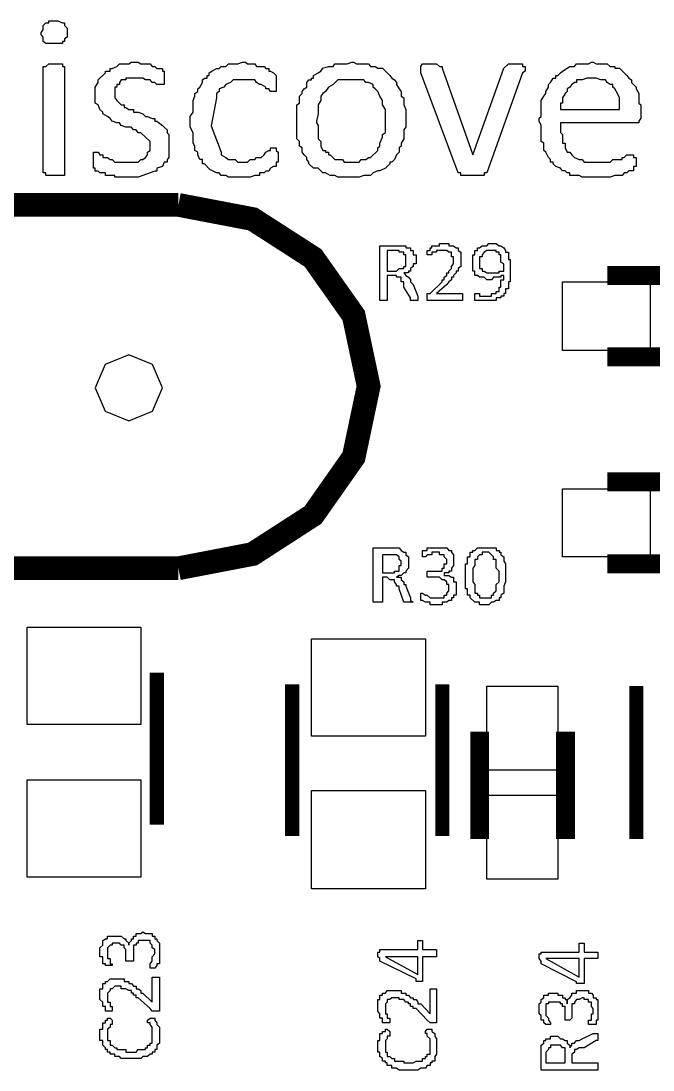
# Model space of a CAD drawing. Extents: x 0.35 to 4.98, y 3.96 to 9.44.
# Drawn here: x 2.605 to 2.944, y 7.071 to 7.633 of the extents above; entities that cross this region are included whole.
import ezdxf

# ---------------------------------------------------------------- set-up
doc = ezdxf.new("R2010")
doc.units = 0
doc.layers.get('0').update_dxf_attribs({"linetype": 'CONTINUOUS'})

msp = doc.modelspace()

# ---------------------------------------------------------------- linework, layer by layer
at = {"color": 94}
for points in [[(2.62993, 7.62701), (2.62993, 7.62463), (2.62842, 7.62364), (2.62842, 7.62224), (2.62744, 7.62224), (2.62744, 7.62125), (2.61843, 7.62125), (2.61692, 7.62224), (2.61692, 7.62463), (2.61594, 7.62608), (2.61594, 7.62701), (2.61692, 7.62847), (2.61692, 7.63086), (2.61843, 7.63226), (2.61996, 7.63226), (2.61996, 7.63325), (2.62494, 7.63325), (2.62744, 7.63226), (2.62842, 7.63226), (2.62842, 7.63086), (2.62993, 7.62939), (2.62993, 7.62701)], [(2.81142, 7.58111), (2.81142, 7.57633), (2.81044, 7.57487), (2.81044, 7.5701), (2.80892, 7.56771), (2.80892, 7.56625), (2.80794, 7.56532), (2.80794, 7.56293), (2.80642, 7.56147), (2.80544, 7.55908), (2.80393, 7.55767), (2.80294, 7.55767), (2.80294, 7.55669), (2.80046, 7.55431), (2.79742, 7.5529), (2.79644, 7.5529), (2.79394, 7.55192), (2.79243, 7.55046), (2.78896, 7.55046), (2.7864, 7.54953), (2.7749, 7.54953), (2.77344, 7.55046), (2.77094, 7.55046), (2.76844, 7.55192), (2.76693, 7.55192), (2.76443, 7.55431), (2.76193, 7.55431), (2.75944, 7.55669), (2.75944, 7.55767), (2.7584, 7.55908), (2.7584, 7.56006), (2.75694, 7.56147), (2.75592, 7.56293), (2.75592, 7.56532), (2.75444, 7.56625), (2.75444, 7.56862), (2.75293, 7.5701), (2.75293, 7.58826), (2.75444, 7.58925), (2.75444, 7.59304), (2.75592, 7.59446), (2.75592, 7.59543), (2.75694, 7.5969), (2.7584, 7.59782), (2.7584, 7.60021), (2.75944, 7.60167), (2.7609, 7.60167), (2.7609, 7.60265), (2.76193, 7.60265), (2.76193, 7.60406), (2.76443, 7.60547), (2.76594, 7.60644), (2.76693, 7.60792), (2.76992, 7.60883), (2.7724, 7.60883), (2.77344, 7.61029), (2.77994, 7.61029), (2.78244, 7.61122), (2.78342, 7.61122), (2.78494, 7.61029), (2.79144, 7.61029), (2.79243, 7.60883), (2.79492, 7.60883), (2.79644, 7.60792), (2.79893, 7.60792), (2.80294, 7.60406), (2.80393, 7.60265), (2.80544, 7.60167), (2.80642, 7.60021), (2.80642, 7.59928), (2.80794, 7.5969), (2.80892, 7.59543), (2.80892, 7.59304), (2.81044, 7.59207), (2.81044, 7.58826), (2.81142, 7.58589), (2.81142, 7.58111)], [(2.93744, 7.58203), (2.93744, 7.58111), (2.93642, 7.57964), (2.93642, 7.57872), (2.89442, 7.57872), (2.89442, 7.57346), (2.89546, 7.57249), (2.89546, 7.56771), (2.89692, 7.56771), (2.89692, 7.56532), (2.89794, 7.56293), (2.89942, 7.56293), (2.90044, 7.56147), (2.90192, 7.56006), (2.9044, 7.55908), (2.90593, 7.55908), (2.90696, 7.55767), (2.92096, 7.55767), (2.92242, 7.55908), (2.9274, 7.55908), (2.9274, 7.56006), (2.92844, 7.56006), (2.9299, 7.56147), (2.93343, 7.56147), (2.93343, 7.56006), (2.93494, 7.56006), (2.93494, 7.55528), (2.93343, 7.55528), (2.93343, 7.5529), (2.93093, 7.5529), (2.9299, 7.55192), (2.92844, 7.55192), (2.9274, 7.55046), (2.92344, 7.55046), (2.92096, 7.54953), (2.90593, 7.54953), (2.9044, 7.55046), (2.89942, 7.55046), (2.89942, 7.55192), (2.89794, 7.55192), (2.89692, 7.5529), (2.89546, 7.5529), (2.89442, 7.55431), (2.89193, 7.55528), (2.8904, 7.55669), (2.8904, 7.55767), (2.88894, 7.55767), (2.88894, 7.55908), (2.88792, 7.56006), (2.88644, 7.56293), (2.88542, 7.56386), (2.88542, 7.56771), (2.88396, 7.56868), (2.88396, 7.57725), (2.88292, 7.57964), (2.88292, 7.58111), (2.88396, 7.58203), (2.88396, 7.59065), (2.88542, 7.59304), (2.88644, 7.59446), (2.88644, 7.59543), (2.88792, 7.59782), (2.88792, 7.59928), (2.88894, 7.60021), (2.8904, 7.60265), (2.89193, 7.60265), (2.89193, 7.60406), (2.8929, 7.60406), (2.89442, 7.60547), (2.89546, 7.60644), (2.89794, 7.60792), (2.89942, 7.60883), (2.90192, 7.60883), (2.90294, 7.61029), (2.90944, 7.61029), (2.91092, 7.61122), (2.91194, 7.61122), (2.91342, 7.61029), (2.91943, 7.61029), (2.92096, 7.60883), (2.92344, 7.60883), (2.92344, 7.60792), (2.92594, 7.60792), (2.9299, 7.60406), (2.93093, 7.60265), (2.93246, 7.60167), (2.93246, 7.60021), (2.93494, 7.59782), (2.93494, 7.5969), (2.93642, 7.59446), (2.93642, 7.58925), (2.93744, 7.58826), (2.93744, 7.58203)], [(2.62842, 7.55192), (2.62842, 7.55046), (2.61843, 7.55046), (2.61843, 7.55192), (2.61692, 7.55192), (2.61692, 7.60883), (2.61843, 7.60883), (2.61996, 7.61029), (2.62744, 7.61029), (2.62744, 7.60883), (2.62842, 7.60883), (2.62842, 7.55192)], [(2.80046, 7.57964), (2.80046, 7.58589), (2.79893, 7.58826), (2.79893, 7.59065), (2.79742, 7.59304), (2.79644, 7.59543), (2.79492, 7.5969), (2.79394, 7.59782), (2.79394, 7.59928), (2.79144, 7.60021), (2.78993, 7.60021), (2.78896, 7.60167), (2.7749, 7.60167), (2.7724, 7.59928), (2.76992, 7.59782), (2.76844, 7.59543), (2.76693, 7.59446), (2.76594, 7.59304), (2.76594, 7.59065), (2.76443, 7.58826), (2.76443, 7.5835), (2.76346, 7.57964), (2.76346, 7.57872), (2.76443, 7.57725), (2.76443, 7.5701), (2.76594, 7.56862), (2.76594, 7.56625), (2.76693, 7.56386), (2.76844, 7.56386), (2.76844, 7.56293), (2.76992, 7.56293), (2.76992, 7.56147), (2.77094, 7.56147), (2.77344, 7.55908), (2.77746, 7.55908), (2.77843, 7.55767), (2.7864, 7.55767), (2.78743, 7.55908), (2.78993, 7.55908), (2.79144, 7.56006), (2.79243, 7.56006), (2.79644, 7.56386), (2.79644, 7.56532), (2.79742, 7.56625), (2.79742, 7.56771), (2.79893, 7.57107), (2.79893, 7.57249), (2.80046, 7.57346), (2.80046, 7.57964)], [(2.92594, 7.58589), (2.92594, 7.59207), (2.92492, 7.59446), (2.92344, 7.5969), (2.92242, 7.59782), (2.92242, 7.59928), (2.92096, 7.59928), (2.91943, 7.60021), (2.9184, 7.60167), (2.9159, 7.60167), (2.91342, 7.60265), (2.90842, 7.60265), (2.90593, 7.60167), (2.90294, 7.60167), (2.90294, 7.60021), (2.90192, 7.60021), (2.90044, 7.59928), (2.89942, 7.59782), (2.89794, 7.5969), (2.89794, 7.59543), (2.89692, 7.59446), (2.89546, 7.59207), (2.89546, 7.58925), (2.89442, 7.58925), (2.89442, 7.58589)], [(2.81793, 7.4835), (2.81392, 7.4835), (2.81392, 7.48492), (2.81044, 7.49067), (2.81044, 7.49354), (2.80892, 7.49354), (2.80892, 7.49593), (2.80642, 7.49593), (2.80642, 7.4969), (2.80143, 7.4969), (2.80143, 7.4835), (2.79742, 7.4835), (2.79742, 7.51269), (2.81142, 7.51269), (2.81142, 7.51172), (2.81392, 7.51172), (2.81392, 7.51031), (2.81543, 7.51031), (2.81543, 7.50792), (2.81694, 7.50792), (2.81694, 7.50315), (2.81543, 7.50315), (2.81543, 7.50168), (2.81392, 7.50071), (2.81392, 7.49929), (2.81293, 7.49929), (2.81293, 7.49832), (2.81044, 7.49832), (2.81142, 7.4969), (2.81293, 7.49593), (2.81392, 7.49451), (2.81392, 7.49354), (2.81543, 7.49214), (2.81793, 7.48589), (2.81793, 7.4835)], [(2.81142, 7.50553), (2.81142, 7.50792), (2.81044, 7.50792), (2.81044, 7.50933), (2.80794, 7.50933), (2.80794, 7.51031), (2.80143, 7.51031), (2.80143, 7.49929), (2.80642, 7.49929), (2.80794, 7.50071), (2.81044, 7.50071), (2.81044, 7.50168), (2.81142, 7.50168), (2.81142, 7.50553)], [(2.8674, 7.49929), (2.8674, 7.49354), (2.86643, 7.49354), (2.86643, 7.48969), (2.8649, 7.48969), (2.8649, 7.48731), (2.86393, 7.48731), (2.86393, 7.48589), (2.86242, 7.48589), (2.86242, 7.48492), (2.85992, 7.48492), (2.85992, 7.4835), (2.84842, 7.4835), (2.84842, 7.48731), (2.85092, 7.48731), (2.85092, 7.48589), (2.85742, 7.48589), (2.85742, 7.48731), (2.85992, 7.48731), (2.85992, 7.48828), (2.86143, 7.48828), (2.86143, 7.49067), (2.86242, 7.49067), (2.86242, 7.49451), (2.86393, 7.49451), (2.86393, 7.4969), (2.86242, 7.4969), (2.86242, 7.49593), (2.85846, 7.49593), (2.85742, 7.49451), (2.85493, 7.49451), (2.8534, 7.49593), (2.85092, 7.49593), (2.84993, 7.4969), (2.84842, 7.4969), (2.84842, 7.49929), (2.84744, 7.49929), (2.84744, 7.50792), (2.84842, 7.50792), (2.84842, 7.51031), (2.84993, 7.51031), (2.84993, 7.51172), (2.85092, 7.51172), (2.85243, 7.51269), (2.85493, 7.51269), (2.8559, 7.51411), (2.85992, 7.51411), (2.86143, 7.51269), (2.86242, 7.51269), (2.86393, 7.51172), (2.8649, 7.51031), (2.8649, 7.50933), (2.86643, 7.50933), (2.86643, 7.50553), (2.8674, 7.50553), (2.8674, 7.49929)], [(2.86393, 7.49929), (2.86393, 7.50315), (2.86242, 7.50407), (2.86242, 7.50792), (2.86143, 7.50792), (2.86143, 7.50933), (2.85992, 7.50933), (2.85992, 7.51031), (2.85493, 7.51031), (2.8534, 7.50933), (2.85243, 7.50792), (2.85243, 7.50694), (2.85092, 7.50694), (2.85092, 7.50071), (2.85243, 7.50071), (2.85243, 7.49929), (2.8534, 7.49929), (2.85493, 7.49832), (2.86143, 7.49832), (2.86143, 7.49929), (2.86393, 7.49929)], [(2.81543, 7.32183), (2.81044, 7.32183), (2.80794, 7.329), (2.80794, 7.3304), (2.80642, 7.3304), (2.80642, 7.33138), (2.80544, 7.33279), (2.80544, 7.33376), (2.80294, 7.33376), (2.80143, 7.33518), (2.79893, 7.33518), (2.79893, 7.32183), (2.79394, 7.32183), (2.79394, 7.35101), (2.80794, 7.35101), (2.80892, 7.34956), (2.81044, 7.34864), (2.81142, 7.34864), (2.81142, 7.34717), (2.81293, 7.34619), (2.81293, 7.34), (2.81142, 7.33854), (2.81142, 7.33763), (2.81044, 7.33763), (2.80892, 7.33615), (2.80794, 7.33615), (2.80642, 7.33518), (2.80892, 7.33518), (2.80892, 7.33376), (2.81044, 7.33279), (2.81044, 7.33138), (2.81142, 7.33138), (2.81142, 7.3304), (2.81392, 7.32422), (2.81392, 7.32275), (2.81543, 7.32183)], [(2.80892, 7.34239), (2.80892, 7.34381), (2.80794, 7.34478), (2.80794, 7.34619), (2.80642, 7.34717), (2.79893, 7.34717), (2.79893, 7.33763), (2.80544, 7.33763), (2.80544, 7.33854), (2.80794, 7.33854), (2.80794, 7.34142), (2.80892, 7.34142), (2.80892, 7.34239)], [(2.8649, 7.33615), (2.8649, 7.33279), (2.86393, 7.3304), (2.86393, 7.32661), (2.86242, 7.32563), (2.86242, 7.32422), (2.86143, 7.32422), (2.86143, 7.32275), (2.85992, 7.32275), (2.85846, 7.32183), (2.85742, 7.32183), (2.8559, 7.32036), (2.85092, 7.32036), (2.85092, 7.32183), (2.84842, 7.32183), (2.84592, 7.32422), (2.84592, 7.32563), (2.84446, 7.32563), (2.84446, 7.329), (2.84343, 7.329), (2.84343, 7.34239), (2.84446, 7.34239), (2.84446, 7.34619), (2.84592, 7.34619), (2.84592, 7.34864), (2.84744, 7.34864), (2.84744, 7.34956), (2.84842, 7.34956), (2.84993, 7.35101), (2.85992, 7.35101), (2.85992, 7.34956), (2.86143, 7.34956), (2.86143, 7.34864), (2.86242, 7.34864), (2.86242, 7.34717), (2.86393, 7.34619), (2.86393, 7.34381), (2.8649, 7.34239), (2.8649, 7.33615)], [(2.86143, 7.33615), (2.86143, 7.33854), (2.85992, 7.34), (2.85992, 7.34478), (2.85846, 7.34478), (2.85846, 7.34619), (2.8559, 7.34864), (2.85243, 7.34864), (2.85243, 7.34717), (2.85092, 7.34717), (2.84993, 7.34619), (2.84993, 7.34478), (2.84842, 7.34478), (2.84842, 7.34142), (2.84744, 7.34), (2.84744, 7.33279), (2.84842, 7.33138), (2.84842, 7.32661), (2.84993, 7.32661), (2.84993, 7.32563), (2.85092, 7.32563), (2.85092, 7.32422), (2.85742, 7.32422), (2.85742, 7.32563), (2.85846, 7.32563), (2.85846, 7.32661), (2.85992, 7.32801), (2.85992, 7.33138), (2.86143, 7.33279), (2.86143, 7.33615)], [(2.81944, 7.14051), (2.82042, 7.14051), (2.82042, 7.13574), (2.8279, 7.13574), (2.8279, 7.13189), (2.82042, 7.13189), (2.82042, 7.11854), (2.81694, 7.11854), (2.81694, 7.11996), (2.79742, 7.1295), (2.79742, 7.13097), (2.79644, 7.13189), (2.79644, 7.13428), (2.79742, 7.13428), (2.79742, 7.13574), (2.81793, 7.13574), (2.81793, 7.14051), (2.81944, 7.14051)], [(2.90593, 7.13911), (2.90696, 7.13911), (2.90696, 7.13428), (2.91444, 7.13428), (2.91444, 7.13092), (2.90696, 7.13092), (2.90696, 7.11757), (2.90294, 7.11757), (2.90294, 7.11849), (2.88396, 7.1281), (2.88396, 7.1295), (2.88292, 7.13092), (2.88292, 7.13336), (2.88396, 7.13336), (2.88396, 7.13428), (2.9044, 7.13428), (2.9044, 7.13911), (2.90593, 7.13911)], [(2.80046, 7.13189), (2.81793, 7.12235), (2.81793, 7.13189)], [(2.88644, 7.13092), (2.9044, 7.12088), (2.9044, 7.13092)], [(2.91342, 7.09076), (2.91444, 7.09076), (2.91444, 7.08692), (2.91342, 7.08692), (2.90696, 7.08311), (2.9044, 7.08311), (2.90294, 7.08214), (2.90192, 7.08214), (2.90192, 7.08072), (2.90044, 7.07975), (2.90044, 7.07497), (2.91444, 7.07497), (2.91444, 7.07118), (2.88396, 7.07118), (2.88396, 7.08453), (2.88542, 7.0855), (2.88542, 7.08692), (2.88644, 7.08692), (2.88644, 7.08789), (2.88894, 7.08789), (2.88894, 7.08936), (2.8929, 7.08936), (2.89442, 7.08789), (2.89546, 7.08789), (2.89692, 7.08692), (2.89794, 7.08692), (2.89794, 7.0855), (2.89942, 7.08453), (2.89942, 7.08311), (2.90044, 7.08453), (2.90044, 7.0855), (2.90192, 7.0855), (2.90294, 7.08692), (2.9044, 7.08692), (2.90593, 7.08789), (2.91194, 7.09076), (2.91342, 7.09076)], [(2.89193, 7.08453), (2.88894, 7.08453), (2.88894, 7.08311), (2.88792, 7.08311), (2.88792, 7.08214), (2.88644, 7.08072), (2.88644, 7.07497), (2.89692, 7.07497), (2.89692, 7.08311), (2.89546, 7.08311), (2.89442, 7.08453), (2.89193, 7.08453)]]:
    msp.add_lwpolyline(points, close=True, dxfattribs=at)
for points in [[(2.6844, 7.56771), (2.6844, 7.56006), (2.68343, 7.55908), (2.68343, 7.55767), (2.68192, 7.55767), (2.68093, 7.55528), (2.67794, 7.55431), (2.67794, 7.55285), (2.67692, 7.55285), (2.66792, 7.54953), (2.65543, 7.54953), (2.65543, 7.55046), (2.65044, 7.55046), (2.65044, 7.55192), (2.6474, 7.55192), (2.64643, 7.55285), (2.64492, 7.55285), (2.64492, 7.55431), (2.64393, 7.55431), (2.64393, 7.56293), (2.64643, 7.56293), (2.6474, 7.56147), (2.64893, 7.56147), (2.64893, 7.56006), (2.65142, 7.56006), (2.65294, 7.55908), (2.65392, 7.55908), (2.65543, 7.55767), (2.66792, 7.55767), (2.66943, 7.55908), (2.67042, 7.55908), (2.67193, 7.56006), (2.6729, 7.56147), (2.6729, 7.56293), (2.67443, 7.56386), (2.67443, 7.56862), (2.66943, 7.5734), (2.66792, 7.5734), (2.66694, 7.57487), (2.66542, 7.57487), (2.66444, 7.57628), (2.6614, 7.57628), (2.6589, 7.57725), (2.65793, 7.57867), (2.65642, 7.57867), (2.65392, 7.57964), (2.65294, 7.58106), (2.65142, 7.58203), (2.64893, 7.5835), (2.64893, 7.58442), (2.6474, 7.58589), (2.64643, 7.58826), (2.64492, 7.58919), (2.64492, 7.59782), (2.64643, 7.60021), (2.64643, 7.60167), (2.65044, 7.60547), (2.65044, 7.60644), (2.65294, 7.60644), (2.65294, 7.60786), (2.65392, 7.60786), (2.65642, 7.60883), (2.65793, 7.61025), (2.66292, 7.61025), (2.66444, 7.61122), (2.66792, 7.61122), (2.66943, 7.61025), (2.67443, 7.61025), (2.67546, 7.60883), (2.67692, 7.60883), (2.67794, 7.60786), (2.68093, 7.60786), (2.68093, 7.60644), (2.68192, 7.60644), (2.68192, 7.59928), (2.67794, 7.59928), (2.67692, 7.60021), (2.67546, 7.60021), (2.67443, 7.60167), (2.67193, 7.60167), (2.67042, 7.6026), (2.6614, 7.6026), (2.6614, 7.60167), (2.6589, 7.60167), (2.65793, 7.60021), (2.65793, 7.59928), (2.65642, 7.59928), (2.65642, 7.59782), (2.65543, 7.59782), (2.65543, 7.59207), (2.65642, 7.59065), (2.6589, 7.58826), (2.66043, 7.58826), (2.66043, 7.58681), (2.6614, 7.58681), (2.66292, 7.58589), (2.66542, 7.58589), (2.66542, 7.58442), (2.66792, 7.58442), (2.67042, 7.5835), (2.67193, 7.58203), (2.6729, 7.58203), (2.67546, 7.58106), (2.67692, 7.58106), (2.67692, 7.57964), (2.67794, 7.57964), (2.68093, 7.57725), (2.68192, 7.57628), (2.68343, 7.57487), (2.68343, 7.5734), (2.6844, 7.57249), (2.6844, 7.56771)], [(2.74294, 7.56006), (2.74294, 7.55767), (2.74192, 7.55767), (2.74192, 7.55528), (2.74044, 7.55528), (2.73893, 7.55431), (2.73796, 7.55285), (2.73643, 7.55285), (2.7354, 7.55192), (2.73292, 7.55192), (2.73292, 7.55046), (2.73042, 7.55046), (2.72792, 7.54953), (2.71642, 7.54953), (2.71496, 7.55046), (2.7124, 7.55046), (2.71143, 7.55192), (2.7099, 7.55192), (2.70643, 7.55371), (2.70344, 7.55669), (2.70242, 7.55669), (2.70242, 7.55908), (2.70096, 7.55908), (2.69993, 7.56147), (2.69993, 7.56293), (2.6984, 7.56386), (2.6984, 7.56625), (2.69743, 7.56771), (2.69743, 7.5734), (2.6959, 7.57628), (2.6959, 7.58203), (2.69743, 7.58442), (2.69743, 7.59065), (2.6984, 7.59304), (2.6984, 7.59446), (2.69993, 7.59543), (2.69993, 7.5969), (2.70096, 7.59782), (2.70242, 7.60021), (2.70242, 7.60167), (2.70344, 7.6026), (2.70492, 7.6026), (2.70492, 7.60406), (2.70594, 7.60406), (2.70594, 7.60547), (2.70742, 7.60644), (2.7099, 7.60786), (2.71143, 7.60786), (2.7124, 7.60883), (2.71496, 7.60883), (2.71642, 7.61025), (2.7214, 7.61025), (2.7239, 7.61122), (2.72542, 7.61122), (2.72646, 7.61025), (2.73042, 7.61025), (2.73144, 7.60883), (2.7354, 7.60883), (2.73643, 7.60786), (2.73796, 7.60786), (2.73796, 7.60644), (2.73893, 7.60644), (2.74044, 7.60547), (2.74192, 7.60406), (2.74192, 7.59543), (2.73893, 7.59543), (2.73796, 7.5969), (2.73643, 7.5969), (2.73643, 7.59782), (2.73394, 7.59928), (2.73292, 7.59928), (2.73144, 7.60021), (2.73042, 7.60167), (2.71892, 7.60167), (2.71744, 7.60021), (2.71496, 7.59928), (2.71392, 7.59782), (2.71143, 7.5969), (2.71143, 7.59543), (2.7099, 7.59446), (2.7099, 7.59207), (2.70714, 7.57704), (2.7124, 7.56293), (2.7124, 7.56147), (2.71496, 7.56006), (2.71642, 7.55908), (2.71994, 7.55908), (2.7214, 7.55767), (2.72646, 7.55767), (2.72792, 7.55908), (2.73042, 7.55908), (2.73144, 7.56006), (2.73394, 7.56006), (2.7354, 7.56147), (2.73643, 7.56293), (2.73796, 7.56386), (2.73893, 7.56386), (2.73893, 7.56532), (2.74192, 7.56532), (2.74192, 7.56386), (2.74294, 7.56293), (2.74294, 7.56006)], [(2.87543, 7.60792), (2.87543, 7.60644), (2.87392, 7.60547), (2.85493, 7.55192), (2.8534, 7.55192), (2.8534, 7.55046), (2.84093, 7.55046), (2.84093, 7.55192), (2.83942, 7.55192), (2.81944, 7.60547), (2.81944, 7.60883), (2.82042, 7.61029), (2.8279, 7.61029), (2.82943, 7.60883), (2.83094, 7.60883), (2.83094, 7.60792), (2.84744, 7.56147), (2.86393, 7.60792), (2.86643, 7.61029), (2.87392, 7.61029), (2.87392, 7.60883), (2.87543, 7.60883), (2.87543, 7.60792)], [(2.8419, 7.48492), (2.8419, 7.4835), (2.82292, 7.4835), (2.82292, 7.48731), (2.82443, 7.48731), (2.83094, 7.49354), (2.83094, 7.49451), (2.83192, 7.49451), (2.83192, 7.49593), (2.83344, 7.4969), (2.83344, 7.49832), (2.83442, 7.49832), (2.83442, 7.49929), (2.83594, 7.50071), (2.83594, 7.50168), (2.83692, 7.50315), (2.83692, 7.50694), (2.83594, 7.50694), (2.83594, 7.50933), (2.83442, 7.50933), (2.83344, 7.51031), (2.8279, 7.51031), (2.8279, 7.50933), (2.82542, 7.50933), (2.82542, 7.50792), (2.82292, 7.50792), (2.82292, 7.51031), (2.82443, 7.51031), (2.82443, 7.51172), (2.82542, 7.51172), (2.82542, 7.51269), (2.82943, 7.51269), (2.82943, 7.51411), (2.83442, 7.51411), (2.83442, 7.51269), (2.83692, 7.51269), (2.83843, 7.51172), (2.83942, 7.51172), (2.83942, 7.51031), (2.84093, 7.50933), (2.84093, 7.50168), (2.83942, 7.50071), (2.83942, 7.49929), (2.83843, 7.49929), (2.83843, 7.49832), (2.83692, 7.4969), (2.83692, 7.49593), (2.83594, 7.49593), (2.83594, 7.49451), (2.83442, 7.49354), (2.83344, 7.49214), (2.8279, 7.48731), (2.8419, 7.48731), (2.8419, 7.48492)], [(2.83843, 7.3304), (2.83843, 7.32563), (2.83692, 7.32563), (2.83692, 7.32422), (2.83594, 7.32422), (2.83594, 7.32275), (2.83442, 7.32275), (2.83344, 7.32183), (2.83094, 7.32183), (2.83094, 7.32036), (2.82443, 7.32036), (2.82443, 7.32183), (2.82194, 7.32183), (2.82042, 7.32275), (2.81944, 7.32275), (2.81944, 7.32661), (2.82042, 7.32661), (2.82194, 7.32563), (2.82292, 7.32563), (2.82443, 7.32422), (2.83192, 7.32422), (2.83192, 7.32563), (2.83344, 7.32563), (2.83344, 7.32661), (2.83442, 7.32801), (2.83442, 7.33138), (2.83344, 7.33138), (2.83344, 7.33279), (2.83192, 7.33376), (2.83094, 7.33376), (2.82943, 7.33518), (2.82292, 7.33518), (2.82292, 7.33854), (2.83094, 7.33854), (2.83094, 7.34), (2.83192, 7.34), (2.83192, 7.34239), (2.83344, 7.34239), (2.83344, 7.34478), (2.83192, 7.34619), (2.83192, 7.34717), (2.82943, 7.34717), (2.82943, 7.34864), (2.82542, 7.34864), (2.82542, 7.34717), (2.82292, 7.34717), (2.82194, 7.34619), (2.82042, 7.34619), (2.82042, 7.34956), (2.82292, 7.34956), (2.82292, 7.35101), (2.83344, 7.35101), (2.83442, 7.34956), (2.83594, 7.34956), (2.83594, 7.34864), (2.83692, 7.34717), (2.83692, 7.34142), (2.83594, 7.34), (2.83594, 7.33854), (2.83442, 7.33854), (2.83442, 7.33763), (2.83192, 7.33763), (2.83192, 7.33615), (2.83442, 7.33615), (2.83594, 7.33518), (2.83692, 7.33518), (2.83692, 7.33279), (2.83843, 7.33279), (2.83843, 7.3304)], [(2.67042, 7.14529), (2.67193, 7.14438), (2.67546, 7.14438), (2.67546, 7.1429), (2.67692, 7.1429), (2.67692, 7.1415), (2.67794, 7.1415), (2.67794, 7.14051), (2.67942, 7.13911), (2.67942, 7.1281), (2.67794, 7.1281), (2.67794, 7.12711), (2.67692, 7.12571), (2.67443, 7.12571), (2.67443, 7.1281), (2.67546, 7.1295), (2.67546, 7.13189), (2.67692, 7.13336), (2.67692, 7.13574), (2.67546, 7.13667), (2.67546, 7.13813), (2.67443, 7.13911), (2.67443, 7.14051), (2.66792, 7.14051), (2.66792, 7.13911), (2.66694, 7.13911), (2.66694, 7.13813), (2.66542, 7.13813), (2.66542, 7.1295), (2.6614, 7.1295), (2.6614, 7.13574), (2.66043, 7.13667), (2.66043, 7.13813), (2.6589, 7.13813), (2.65793, 7.13911), (2.65392, 7.13911), (2.65392, 7.13813), (2.65294, 7.13813), (2.65142, 7.13667), (2.65142, 7.13097), (2.65294, 7.13097), (2.65294, 7.1281), (2.65392, 7.1281), (2.65392, 7.12711), (2.65044, 7.12711), (2.65044, 7.1281), (2.64893, 7.1281), (2.64893, 7.13189), (2.6474, 7.13189), (2.6474, 7.13667), (2.64893, 7.13813), (2.64893, 7.14051), (2.65044, 7.1415), (2.65142, 7.1415), (2.65142, 7.1429), (2.6589, 7.1429), (2.66043, 7.1415), (2.6614, 7.1415), (2.6614, 7.14051), (2.66292, 7.13911), (2.66292, 7.13813), (2.66292, 7.13911), (2.66444, 7.14051), (2.66444, 7.1415), (2.66542, 7.1415), (2.66542, 7.1429), (2.66694, 7.1429), (2.66694, 7.14438), (2.66943, 7.14438), (2.67042, 7.14529)], [(2.67794, 7.12093), (2.67942, 7.12093), (2.67942, 7.10275), (2.67546, 7.10275), (2.67443, 7.10417), (2.66792, 7.10992), (2.66694, 7.10992), (2.66694, 7.11133), (2.66542, 7.11133), (2.66542, 7.11231), (2.66444, 7.11231), (2.66444, 7.11372), (2.66292, 7.11372), (2.6614, 7.11469), (2.6589, 7.11469), (2.6589, 7.11615), (2.65543, 7.11615), (2.65392, 7.11469), (2.65294, 7.11469), (2.65294, 7.11372), (2.65142, 7.11231), (2.65142, 7.10753), (2.65294, 7.10753), (2.65294, 7.10514), (2.65392, 7.10514), (2.65392, 7.10275), (2.65044, 7.10275), (2.65044, 7.10514), (2.64893, 7.10514), (2.64893, 7.10753), (2.6474, 7.10894), (2.6474, 7.11469), (2.64893, 7.11469), (2.64893, 7.11757), (2.65044, 7.11757), (2.65044, 7.11854), (2.65142, 7.11854), (2.65294, 7.11996), (2.66043, 7.11996), (2.66043, 7.11854), (2.66292, 7.11854), (2.66292, 7.11757), (2.66444, 7.11757), (2.66542, 7.11615), (2.66694, 7.11615), (2.66694, 7.11469), (2.66792, 7.11469), (2.66943, 7.11372), (2.66943, 7.11231), (2.67042, 7.11231), (2.67546, 7.10753), (2.67546, 7.12093), (2.67794, 7.12093)], [(2.82693, 7.11469), (2.8279, 7.11469), (2.8279, 7.09651), (2.82443, 7.09651), (2.82292, 7.09793), (2.81694, 7.10417), (2.81543, 7.10417), (2.81543, 7.10514), (2.81392, 7.10514), (2.81392, 7.10656), (2.81293, 7.10656), (2.81293, 7.10753), (2.81142, 7.10753), (2.81044, 7.10894), (2.80794, 7.10894), (2.80794, 7.10992), (2.80393, 7.10992), (2.80294, 7.10894), (2.80143, 7.10894), (2.80143, 7.10753), (2.80046, 7.10656), (2.80046, 7.10129), (2.80143, 7.10129), (2.80143, 7.0989), (2.80294, 7.0989), (2.80294, 7.09651), (2.79893, 7.09651), (2.79893, 7.0989), (2.79742, 7.0989), (2.79742, 7.10129), (2.79644, 7.10275), (2.79644, 7.10894), (2.79742, 7.10894), (2.79742, 7.11133), (2.79893, 7.11133), (2.79893, 7.11231), (2.80046, 7.11231), (2.80143, 7.11372), (2.80892, 7.11372), (2.80892, 7.11231), (2.81142, 7.11231), (2.81142, 7.11133), (2.81293, 7.11133), (2.81392, 7.10992), (2.81543, 7.10992), (2.81543, 7.10894), (2.81694, 7.10894), (2.81793, 7.10753), (2.81793, 7.10656), (2.81944, 7.10656), (2.82443, 7.10129), (2.82443, 7.11469), (2.82693, 7.11469)], [(2.90593, 7.11372), (2.90944, 7.11372), (2.90944, 7.11231), (2.91092, 7.11231), (2.91194, 7.11133), (2.91194, 7.10992), (2.91342, 7.10992), (2.91342, 7.10894), (2.91444, 7.10894), (2.91444, 7.09793), (2.91342, 7.09793), (2.91342, 7.09554), (2.90944, 7.09554), (2.90944, 7.09793), (2.91092, 7.09793), (2.91092, 7.10129), (2.91194, 7.10129), (2.91194, 7.10417), (2.91092, 7.10514), (2.91092, 7.10753), (2.90944, 7.10753), (2.90944, 7.10894), (2.90696, 7.10894), (2.90696, 7.10992), (2.90593, 7.10992), (2.9044, 7.10894), (2.90294, 7.10894), (2.90192, 7.10753), (2.90192, 7.10656), (2.90044, 7.10656), (2.90044, 7.0989), (2.89942, 7.09793), (2.89692, 7.09793), (2.89692, 7.10514), (2.89546, 7.10514), (2.89546, 7.10656), (2.89442, 7.10656), (2.89442, 7.10753), (2.88792, 7.10753), (2.88792, 7.10656), (2.88644, 7.10656), (2.88644, 7.10037), (2.88792, 7.0989), (2.88792, 7.09793), (2.88894, 7.09651), (2.88894, 7.09554), (2.88644, 7.09554), (2.88542, 7.09651), (2.88542, 7.09793), (2.88396, 7.09793), (2.88396, 7.10037), (2.88292, 7.10129), (2.88292, 7.10656), (2.88396, 7.10753), (2.88396, 7.10894), (2.88542, 7.10992), (2.88542, 7.11133), (2.88792, 7.11133), (2.88792, 7.11231), (2.8929, 7.11231), (2.8929, 7.11133), (2.89546, 7.11133), (2.89546, 7.10992), (2.89692, 7.10992), (2.89692, 7.10894), (2.89794, 7.10894), (2.89794, 7.10656), (2.89794, 7.10894), (2.89942, 7.10992), (2.90044, 7.11133), (2.90044, 7.11231), (2.90294, 7.11231), (2.90294, 7.11372), (2.90593, 7.11372)], [(2.67546, 7.0989), (2.67692, 7.0989), (2.67692, 7.09793), (2.67794, 7.09651), (2.67794, 7.09554), (2.67942, 7.09413), (2.67942, 7.0855), (2.67794, 7.08453), (2.67794, 7.08214), (2.67692, 7.08214), (2.67692, 7.08072), (2.67546, 7.08072), (2.67546, 7.07975), (2.67443, 7.07975), (2.6729, 7.07835), (2.67042, 7.07835), (2.66943, 7.07736), (2.6589, 7.07736), (2.65793, 7.07835), (2.65543, 7.07835), (2.65543, 7.07975), (2.65294, 7.07975), (2.65294, 7.08072), (2.65142, 7.08072), (2.65142, 7.08214), (2.65044, 7.08214), (2.65044, 7.08311), (2.64893, 7.08453), (2.64893, 7.08692), (2.6474, 7.08692), (2.6474, 7.09315), (2.64893, 7.09315), (2.64893, 7.09651), (2.65044, 7.09651), (2.65044, 7.09793), (2.65142, 7.09793), (2.65142, 7.0989), (2.65294, 7.0989), (2.65392, 7.09793), (2.65392, 7.09554), (2.65294, 7.09554), (2.65294, 7.09413), (2.65142, 7.09315), (2.65142, 7.08692), (2.65294, 7.08692), (2.65294, 7.08453), (2.65392, 7.08453), (2.65543, 7.08311), (2.65642, 7.08311), (2.65642, 7.08214), (2.6614, 7.08214), (2.6614, 7.08072), (2.66694, 7.08072), (2.66792, 7.08214), (2.67193, 7.08214), (2.67193, 7.08311), (2.6729, 7.08311), (2.6729, 7.08453), (2.67443, 7.08453), (2.67443, 7.0855), (2.67546, 7.0855), (2.67546, 7.09413), (2.67443, 7.09554), (2.67443, 7.09651), (2.6729, 7.09651), (2.6729, 7.09793), (2.67443, 7.0989), (2.67546, 7.0989)], [(2.82443, 7.09315), (2.82542, 7.09315), (2.82542, 7.09174), (2.82693, 7.09076), (2.82693, 7.08936), (2.8279, 7.08789), (2.8279, 7.07975), (2.82693, 7.07835), (2.82693, 7.07596), (2.82542, 7.07596), (2.82542, 7.07497), (2.82443, 7.07497), (2.82443, 7.07357), (2.82292, 7.07357), (2.82194, 7.0721), (2.81944, 7.0721), (2.81793, 7.07118), (2.80794, 7.07118), (2.80642, 7.0721), (2.80393, 7.0721), (2.80393, 7.07357), (2.80143, 7.07357), (2.80143, 7.07497), (2.80046, 7.07497), (2.80046, 7.07596), (2.79893, 7.07596), (2.79893, 7.07736), (2.79742, 7.07835), (2.79742, 7.08072), (2.79644, 7.08072), (2.79644, 7.08692), (2.79742, 7.08692), (2.79742, 7.09076), (2.79893, 7.09076), (2.79893, 7.09174), (2.80046, 7.09174), (2.80046, 7.09315), (2.80143, 7.09315), (2.80294, 7.09174), (2.80294, 7.08936), (2.80143, 7.08936), (2.80143, 7.08789), (2.80046, 7.08692), (2.80046, 7.08072), (2.80143, 7.08072), (2.80143, 7.07835), (2.80294, 7.07835), (2.80393, 7.07736), (2.80544, 7.07736), (2.80544, 7.07596), (2.81044, 7.07596), (2.81044, 7.07497), (2.81543, 7.07497), (2.81694, 7.07596), (2.82042, 7.07596), (2.82042, 7.07736), (2.82194, 7.07736), (2.82194, 7.07835), (2.82292, 7.07835), (2.82292, 7.07975), (2.82443, 7.07975), (2.82443, 7.08789), (2.82292, 7.08936), (2.82292, 7.09076), (2.82194, 7.09076), (2.82194, 7.09174), (2.82292, 7.09315), (2.82443, 7.09315)]]:
    msp.add_lwpolyline(points, dxfattribs=at)
for points, const_width in [([(2.359, 7.53472), (2.68951, 7.53472)], 0.01271), ([(2.68951, 7.53472), (2.72928, 7.52713), (2.76167, 7.50629), (2.78347, 7.47542), (2.7915, 7.43761), (2.78347, 7.39958), (2.76167, 7.36854), (2.72928, 7.34765), (2.68951, 7.34)], 0.01271), ([(2.91954, 7.4969), (2.97954, 7.4969)], 0.01017), ([(2.91954, 7.45335), (2.97954, 7.45335)], 0.01017), ([(2.91954, 7.38639), (2.97954, 7.38639)], 0.01017), ([(2.359, 7.34), (2.68951, 7.34)], 0.01271), ([(2.91954, 7.34239), (2.97954, 7.34239)], 0.01017), ([(2.678, 7.20269), (2.678, 7.28401)], 0.00763), ([(2.75049, 7.1965), (2.75049, 7.27783)], 0.00763), ([(2.831, 7.1965), (2.831, 7.27783)], 0.00763), ([(2.935, 7.19504), (2.935, 7.27686)], 0.00763), ([(2.85101, 7.19504), (2.85101, 7.25244)], 0.01017), ([(2.89703, 7.19504), (2.89703, 7.25244)], 0.01017)]:
    msp.add_lwpolyline(points, dxfattribs=dict(at, const_width=const_width))
at = {"color": 22}
for points in [[(2.89546, 7.49354), (2.94243, 7.49354), (2.94243, 7.45671), (2.89546, 7.45671), (2.89546, 7.49354)], [(2.89546, 7.3826), (2.94243, 7.3826), (2.94243, 7.34619), (2.89546, 7.34619), (2.89546, 7.3826)], [(2.6084, 7.30843), (2.66943, 7.30843), (2.66943, 7.25629), (2.6084, 7.25629), (2.6084, 7.30843)], [(2.7609, 7.30219), (2.82194, 7.30219), (2.82194, 7.25006), (2.7609, 7.25006), (2.7609, 7.30219)], [(2.85493, 7.27686), (2.8929, 7.27686), (2.8929, 7.23188), (2.85493, 7.23188), (2.85493, 7.27686)], [(2.6084, 7.22661), (2.66943, 7.22661), (2.66943, 7.17447), (2.6084, 7.17447), (2.6084, 7.22661)], [(2.7609, 7.22086), (2.82194, 7.22086), (2.82194, 7.16824), (2.7609, 7.16824), (2.7609, 7.22086)], [(2.85493, 7.21847), (2.8929, 7.21847), (2.8929, 7.1735), (2.85493, 7.1735), (2.85493, 7.21847)]]:
    msp.add_lwpolyline(points, close=True, dxfattribs=at)
at = {"color": 22, "const_width": 0.07878}
msp.add_lwpolyline([(2.6645, 7.43756), (2.6645, 7.43756)], dxfattribs=at)
at = {"color": 146}
msp.add_lwpolyline([(2.68093, 7.43664), (2.67567, 7.44928), (2.66292, 7.45432), (2.65017, 7.44928), (2.64492, 7.43664), (2.65017, 7.42421), (2.66292, 7.41894), (2.67567, 7.42421), (2.68093, 7.43664)], dxfattribs=at)

doc.saveas('drawing.dxf')
